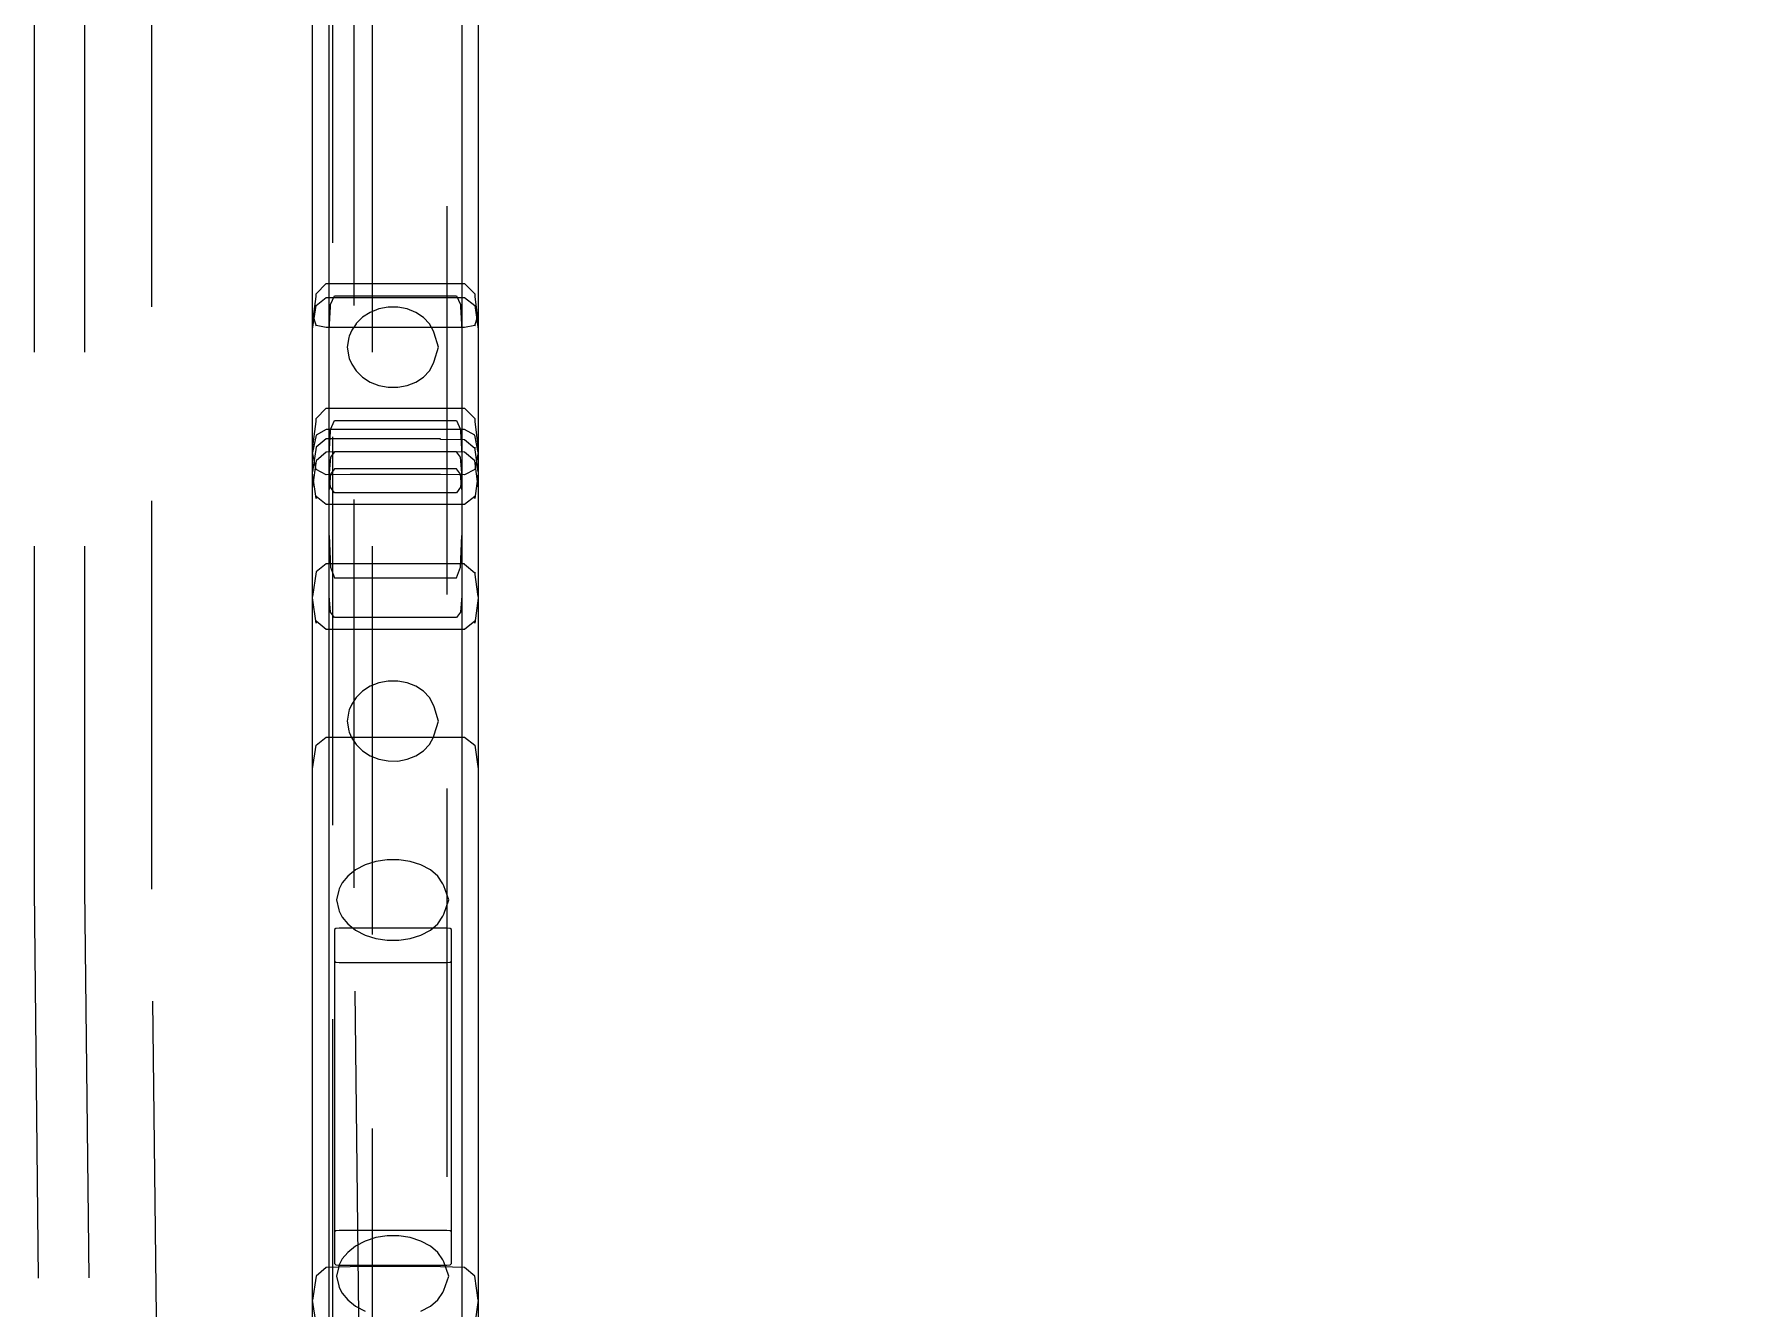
# Model space of a CAD drawing. Header units: millimetres. Extents: x 6321 to 120763, y -355 to 15211.
# Drawn here: x 14098.2 to 14543, y 2032.8 to 2366.2 of the extents above; entities that cross this region are included whole.
import ezdxf

# ---------------------------------------------------------------- set-up
doc = ezdxf.new("R2010")
doc.units = ezdxf.units.MM
doc.linetypes.add('DASHED', pattern=[19.05, 12.7, -6.35])
doc.layers.add('A-天花投影线', color=61, linetype='Continuous')

# ---------------------------------------------------------------- blocks, each defined once
blk = doc.blocks.new('海龙_1212121182')
at = {"layer": 'A-天花投影线', "linetype": 'DASHED', "ltscale": 8}
blk.add_lwpolyline([(-1770.21, -88.61), (-1904.01, -88.61), (-2021.97, -88.61), (-2116.31, -88.61), (-2184.24, -88.61), (-2223.17, -88.61), (-2223.18, -1176.13), (-2182.28, -1368.95), (-2116.1, -1552.52), (-2021.92, -1720.75), (-1904.09, -1872.13), (-1770.36, -2007.46)], dxfattribs=at)
at = {"layer": 'A-天花投影线', "linetype": 'DASHED', "ltscale": 8, "extrusion": (-1, 1.19209e-07, 1.19209e-07)}
for points in [[(390.73, 0), (373.56, 0), (345.68, 0), (311.55, 0), (275.61, 0), (244.44, 0), (224.65, 0), (207.34, 0), (183.61, 0), (157.16, 0), (131.7, 0), (112.9, 0), (106.44, 0), (98.96, 0), (102.82, 0), (100.32, 0), (100.32, 0), (100.32, 0), (100.32, 0), (100.32, 0), (102.82, 0), (98.96, 0), (106.44, 0), (112.9, 0), (131.7, 0), (157.16, 0), (183.61, 0), (207.34, 0), (224.65, 0), (244.44, 0), (275.61, 0), (311.55, 0), (345.68, 0), (373.56, 0), (390.73, 0), (400.03, 0), (404.29, 0), (414.63, 0), (424.98, 0), (435.67, 0), (447.02, 0), (458.68, 0), (470.31, 0), (483.04, 0), (498, 0), (514.25, 0), (530.84, 0), (544.79, 0), (553.14, 0), (557.47, 0), (559.35, 0), (555.14, 0), (553.74, 0), (553.74, 0), (553.74, 0), (553.74, 0), (553.74, 0), (555.14, 0), (559.35, 0), (557.47, 0), (553.14, 0), (544.79, 0), (530.84, 0), (514.25, 0), (498, 0), (483.04, 0), (470.31, 0), (458.68, 0), (447.02, 0), (435.67, 0), (424.98, 0), (414.63, 0), (404.29, 0), (400.03, 0)], [(671.24, 0), (662.54, 0), (651.28, 0), (638.63, 0), (625.73, 0), (614.98, 0), (608.76, 0), (605.61, 0), (604.07, 0), (600.26, 0), (598.99, 0), (598.99, 0), (598.99, 0), (598.99, 0), (598.99, 0), (600.26, 0), (604.07, 0), (606.06, 0), (613.46, 0), (626.76, 0), (646.42, 0), (668.09, 0), (687.44, 0), (704.45, 0), (719.11, 0), (730.66, 0), (738.36, 0), (742.32, 0), (742.69, 0), (737.98, 0), (726.7, 0), (710.49, 0), (691, 0), (666.87, 0), (636.72, 0), (602.62, 0), (566.6, 0), (533.38, 0), (507.66, 0), (485.16, 0), (461.57, 0), (438.79, 0), (418.67, 0), (402.11, 0), (390, 0), (383.62, 0), (384.26, 0), (392.32, 0), (408.19, 0), (430.25, 0), (456.87, 0), (482.05, 0), (499.81, 0), (511.27, 0), (517.55, 0), (520.31, 0), (521.21, 0), (520.86, 0), (519.88, 0), (518.35, 0), (516.31, 0), (511.78, 0), (505.3, 0), (497.98, 0), (490.89, 0), (485.66, 0), (483.92, 0), (483.92, 0), (483.92, 0), (483.92, 0), (483.92, 0), (485.66, 0), (490.89, 0), (497.98, 0), (505.3, 0), (511.78, 0), (516.31, 0), (518.35, 0), (519.88, 0), (520.86, 0), (521.21, 0), (523.37, 0), (523.11, 0), (523.87, 0), (523.87, 0), (523.87, 0), (523.87, 0), (523.87, 0), (523.11, 0), (523.37, 0), (521.21, 0), (519.04, 0), (518.32, 0), (518.32, 0), (518.32, 0), (518.32, 0), (518.32, 0), (519.04, 0), (521.21, 0), (520.31, 0), (517.55, 0), (511.27, 0), (499.81, 0), (482.05, 0), (456.87, 0), (430.25, 0), (408.19, 0), (392.32, 0), (384.26, 0), (379.85, 0), (378.37, 0), (378.37, 0), (378.37, 0), (378.37, 0), (378.37, 0), (379.85, 0), (384.26, 0), (388.68, 0), (390.15, 0), (390.15, 0), (390.15, 0), (390.15, 0), (390.15, 0), (388.68, 0), (384.26, 0), (383.62, 0), (390, 0), (402.11, 0), (418.67, 0), (438.79, 0), (461.57, 0), (485.16, 0), (507.66, 0), (533.38, 0), (566.6, 0), (602.62, 0), (636.72, 0), (666.87, 0), (691, 0), (710.49, 0), (726.7, 0), (737.98, 0), (742.69, 0), (746.58, 0), (747.88, 0), (747.88, 0), (747.88, 0), (747.88, 0), (747.88, 0), (746.58, 0), (742.69, 0), (738.81, 0), (737.51, 0), (737.51, 0), (737.51, 0), (737.51, 0), (737.51, 0), (738.81, 0), (742.69, 0), (742.32, 0), (738.36, 0), (730.66, 0), (719.11, 0), (704.45, 0), (687.44, 0), (668.09, 0), (646.42, 0), (626.76, 0), (613.46, 0), (606.06, 0), (604.07, 0), (607.89, 0), (609.16, 0), (609.16, 0), (609.16, 0), (609.16, 0), (609.16, 0), (607.89, 0), (604.07, 0), (605.61, 0), (608.76, 0), (614.98, 0), (625.73, 0), (638.63, 0), (651.28, 0), (662.54, 0), (671.24, 0), (672.39, 0), (677.67, 0), (679.43, 0), (679.43, 0), (679.43, 0), (679.43, 0), (679.43, 0), (677.67, 0), (672.39, 0)], [(537.91, 0), (534.74, 0), (525.38, 0), (516.83, 0), (508, 0), (497.84, 0), (488.13, 0), (480.69, 0), (476.64, 0), (473.28, 0), (472.15, 0), (472.15, 0), (472.15, 0), (472.15, 0), (472.15, 0), (473.27, 0), (476.64, 0), (480.69, 0), (488.13, 0), (497.84, 0), (508, 0), (516.82, 0), (525.38, 0), (534.74, 0), (537.91, 0), (539.9, 0), (544.99, 0), (546.64, 0), (546.59, 0), (546.57, 0), (546.59, 0), (546.65, 0), (545, 0), (539.9, 0)], [(932.99, 0), (922.13, 0), (911.37, 0), (902.73, 0), (893.53, 0), (881.09, 0), (875.17, 0), (863.66, 0), (846.8, 0), (824.82, 0), (798.83, 0), (769.94, 0), (738.12, 0), (703.35, 0), (667.49, 0), (632.38, 0), (599.12, 0), (568.81, 0), (542.6, 0), (521.61, 0), (505.1, 0), (492.3, 0), (483.44, 0), (478.74, 0), (478.24, 0), (476.08, 0), (475.36, 0), (475.36, 0), (475.36, 0), (475.36, 0), (475.36, 0), (476.08, 0), (478.24, 0), (478.74, 0), (483.44, 0), (492.3, 0), (505.1, 0), (521.61, 0), (542.6, 0), (568.81, 0), (599.12, 0), (632.38, 0), (667.49, 0), (703.35, 0), (738.12, 0), (769.94, 0), (798.83, 0), (824.82, 0), (846.8, 0), (863.66, 0), (875.17, 0), (881.09, 0), (893.53, 0), (902.73, 0), (911.37, 0), (922.13, 0), (932.99, 0), (941.95, 0), (949.12, 0), (954.61, 0), (958.3, 0), (960.09, 0), (959.46, 0), (955.94, 0), (950.86, 0), (945.53, 0), (941.44, 0), (940.08, 0), (940.08, 0), (940.08, 0), (940.08, 0), (940.08, 0), (941.44, 0), (945.53, 0), (950.86, 0), (955.94, 0), (959.46, 0), (960.09, 0), (964.86, 0), (966.45, 0), (966.45, 0), (966.45, 0), (966.45, 0), (966.45, 0), (964.86, 0), (960.09, 0), (955.31, 0), (953.72, 0), (953.72, 0), (953.72, 0), (953.72, 0), (953.72, 0), (955.31, 0), (960.09, 0), (958.3, 0), (954.61, 0), (949.12, 0), (941.95, 0)], [(522.22, 0), (512.44, 0), (502.61, 0), (499.38, 0), (495.76, 0), (489.51, 0), (485.47, 0), (483.73, 0), (485.68, 0), (486.33, 0), (486.33, 0), (486.33, 0), (486.33, 0), (486.33, 0), (485.68, 0), (483.73, 0), (485.47, 0), (489.51, 0), (495.76, 0), (499.38, 0), (502.61, 0), (512.44, 0), (522.22, 0), (530.97, 0), (537.68, 0), (541.94, 0), (543.36, 0), (543.36, 0), (543.36, 0), (543.36, 0), (543.36, 0), (541.94, 0), (537.68, 0), (530.97, 0)], [(655.4, 0), (643.94, 0), (628.68, 0), (610.1, 0), (588.7, 0), (568.27, 0), (552.59, 0), (543.53, 0), (542.97, 0), (553.64, 0), (557.2, 0), (557.2, 0), (557.2, 0), (557.2, 0), (557.2, 0), (553.64, 0), (542.96, 0), (550.79, 0), (566.91, 0), (589.26, 0), (615.77, 0), (647.53, 0), (685.58, 0), (724.31, 0), (758.06, 0), (786.88, 0), (810.77, 0), (828.97, 0), (840.69, 0), (847.34, 0), (850.34, 0), (849.29, 0), (840.23, 0), (837.13, 0), (837.04, 0), (837.02, 0), (837.04, 0), (837.13, 0), (840.23, 0), (849.29, 0), (850.34, 0), (847.34, 0), (840.68, 0), (828.96, 0), (810.77, 0), (786.88, 0), (758.07, 0), (724.32, 0), (685.59, 0), (647.53, 0), (615.76, 0), (589.24, 0), (566.9, 0), (550.79, 0), (542.97, 0), (532.29, 0), (528.74, 0), (528.74, 0), (528.73, 0), (528.73, 0), (528.73, 0), (532.29, 0), (542.96, 0), (543.54, 0), (552.61, 0), (568.31, 0), (588.72, 0), (610.1, 0), (628.67, 0), (643.94, 0), (655.39, 0), (663.14, 0), (667.26, 0), (660.99, 0), (658.9, 0), (658.9, 0), (658.9, 0), (658.9, 0), (658.9, 0), (660.99, 0), (667.27, 0), (663.14, 0)], [(663.52, 0), (655.65, 0), (644.04, 0), (628.68, 0), (610.05, 0), (588.6, 0), (568.15, 0), (552.52, 0), (543.52, 0), (542.98, 0), (534.68, 0), (531.91, 0), (531.91, 0), (531.91, 0), (531.91, 0), (531.91, 0), (534.68, 0), (542.98, 0), (543.52, 0), (552.52, 0), (568.15, 0), (588.6, 0), (610.05, 0), (628.68, 0), (644.04, 0), (655.65, 0), (663.52, 0), (667.63, 0), (663.55, 0), (662.19, 0), (662.19, 0), (662.19, 0), (662.19, 0), (662.19, 0), (663.55, 0), (667.63, 0)], [(667.04, 0), (656.44, 0), (644.3, 0), (631.46, 0), (628.35, 0), (624.89, 0), (613.91, 0), (608.04, 0), (605.4, 0), (604.08, 0), (610.32, 0), (612.4, 0), (612.4, 0), (612.4, 0), (612.4, 0), (612.4, 0), (610.32, 0), (604.08, 0), (605.39, 0), (608.04, 0), (613.9, 0), (624.87, 0), (628.35, 0), (631.47, 0), (644.31, 0), (656.45, 0), (667.05, 0), (675.29, 0), (680.56, 0), (680.61, 0), (682.74, 0), (682.65, 0), (682.63, 0), (682.65, 0), (682.74, 0), (680.61, 0), (680.56, 0), (675.28, 0)]]:
    blk.add_lwpolyline(points, close=True, dxfattribs=at)
at = {"layer": 'A-天花投影线', "linetype": 'DASHED', "ltscale": 8, "extrusion": (-1, -8.04663e-07, -4.76837e-07)}
for points in [[(584.87, 0), (584.87, 0), (584.87, 0), (584.78, 0), (584.51, 0), (584.09, 0), (583.14, 0), (581.66, 0), (579.65, 0), (577.1, 0), (574.07, 0), (570.6, 0), (566.78, 0), (562.68, 0), (558.36, 0), (553.86, 0), (549.23, 0), (544.52, 0), (539.76, 0), (535.02, 0), (530.32, 0), (525.73, 0), (521.28, 0), (517.02, 0), (513.05, 0), (509.45, 0), (506.29, 0), (503.63, 0), (501.48, 0), (499.84, 0), (498.7, 0), (498.08, 0), (497.98, 0), (497.71, 0), (497.62, 0), (497.62, 0), (497.62, 0), (497.62, 0), (497.62, 0), (497.71, 0), (497.98, 0), (498.08, 0), (498.7, 0), (499.84, 0), (501.48, 0), (503.63, 0), (506.29, 0), (509.45, 0), (513.05, 0), (517.02, 0), (521.28, 0), (525.73, 0), (530.32, 0), (535.02, 0), (539.77, 0), (544.52, 0), (549.23, 0), (553.86, 0), (558.36, 0), (562.68, 0), (566.78, 0), (570.6, 0), (574.07, 0), (577.1, 0), (579.65, 0), (581.66, 0), (583.14, 0), (584.09, 0), (584.51, 0), (584.78, 0), (584.87, 0), (584.87, 0)], [(575.86, 0), (575.86, 0), (575.86, 0), (575.86, 0), (575.95, 0), (576.22, 0), (576.14, 0), (575.64, 0), (574.72, 0), (573.39, 0), (571.65, 0), (569.51, 0), (566.95, 0), (564.04, 0), (560.82, 0), (557.38, 0), (553.78, 0), (550.08, 0), (546.28, 0), (542.45, 0), (538.6, 0), (534.79, 0), (531.05, 0), (527.42, 0), (523.93, 0), (520.62, 0), (517.53, 0), (514.72, 0), (512.26, 0), (510.2, 0), (508.58, 0), (507.39, 0), (506.62, 0), (506.28, 0), (506.55, 0), (506.64, 0), (506.64, 0), (506.64, 0), (506.64, 0), (506.64, 0), (506.55, 0), (506.28, 0), (506.62, 0), (507.39, 0), (508.58, 0), (510.2, 0), (512.26, 0), (514.72, 0), (517.53, 0), (520.62, 0), (523.93, 0), (527.42, 0), (531.05, 0), (534.79, 0), (538.6, 0), (542.45, 0), (546.28, 0), (550.08, 0), (553.78, 0), (557.38, 0), (560.82, 0), (564.04, 0), (566.95, 0), (569.51, 0), (571.65, 0), (573.39, 0), (574.72, 0), (575.64, 0), (576.14, 0), (576.22, 0), (575.95, 0), (575.86, 0)]]:
    blk.add_lwpolyline(points, close=True, dxfattribs=at)
at = {"layer": 'A-天花投影线', "linetype": 'DASHED', "ltscale": 8}
for points in [[(-2203.51, -1320.41, 0), (-2203.51, -60, 0), (-2203.91, -57.74, 0), (-2205.04, -55.67, 0), (-2206.81, -53.85, 0), (-2209.13, -52.32, 0), (-2211.92, -51.16, 0), (-2215.07, -50.42, 0), (-2218.51, -50.16, 0), (-2221.95, -50.42, 0), (-2225.11, -51.16, 0), (-2227.89, -52.32, 0), (-2230.21, -53.85, 0), (-2231.99, -55.67, 0), (-2233.12, -57.74, 0), (-2233.51, -60, 0), (-2233.51, -1320.41, 0)], [(-2209.36, -1274.66, 0), (-2223.16, -1068.61, 0), (-2227.87, -635.17, 0), (-2227.87, -88.62, 0), (-2280.83, -88.62, 0), (-2311.64, -88.62, 0), (-2311.64, -635.75, 0), (-2306.88, -1072.8, 0), (-2292.28, -1290.33, 0)], [(-2261.85, -1284.57, 0), (-2276.08, -1071.26, 0), (-2280.83, -635.54, 0), (-2280.83, -88.62, 0), (-2289.64, -88.62, 0), (-2298.44, -88.62, 0), (-2298.44, -635.66, 0), (-2293.69, -1072.13, 0), (-2279.25, -1287.84, 0)], [(-2199.72, -396.02, 0), (-2199.72, -419.86, 0), (-2199.72, -445.32, 0), (-2199.72, -469.37, 0), (-2199.72, -489.02, 0), (-2199.72, -504.96, 0), (-2199.72, -517.91, 0), (-2199.72, -526.91, 0), (-2199.72, -531, 0), (-2200.07, -526.93, 0), (-2201.11, -525.57, 0), (-2205.79, -525.57, 0), (-2217.07, -525.57, 0), (-2228.34, -525.57, 0), (-2233.03, -525.57, 0), (-2234.07, -526.93, 0), (-2234.42, -531, 0), (-2234.42, -526.91, 0), (-2234.42, -517.91, 0), (-2234.42, -504.96, 0), (-2234.42, -489.02, 0), (-2234.42, -469.37, 0), (-2234.42, -445.32, 0), (-2234.42, -419.86, 0), (-2234.42, -396.02, 0)], [(-2195.41, -395, 0), (-2195.41, -422.32, 0), (-2195.41, -445.58, 0), (-2195.41, -464.59, 0), (-2195.41, -481.44, 0), (-2195.41, -498.25, 0), (-2195.41, -512.22, 0), (-2195.41, -520.58, 0), (-2195.41, -524.9, 0), (-2195.41, -526.77, 0), (-2196.3, -533.31, 0), (-2196.3, -532.77, 0), (-2198.96, -534.91, 0), (-2205.26, -534.9, 0), (-2217.07, -534.9, 0), (-2228.88, -534.9, 0), (-2235.18, -534.91, 0), (-2237.84, -532.76, 0), (-2237.84, -533.29, 0), (-2238.73, -526.69, 0), (-2238.73, -524.78, 0), (-2238.73, -520.5, 0), (-2238.73, -512.21, 0), (-2238.73, -498.25, 0), (-2238.73, -481.44, 0), (-2238.73, -464.59, 0), (-2238.73, -445.58, 0), (-2238.73, -422.32, 0), (-2238.73, -395, 0)], [(-2199.72, -395.07, 0), (-2199.72, -422.33, 0), (-2199.72, -445.54, 0), (-2199.72, -464.49, 0), (-2199.72, -481.31, 0), (-2199.72, -498.13, 0), (-2199.72, -512.12, 0), (-2199.72, -520.49, 0), (-2199.72, -524.81, 0), (-2199.72, -526.69, 0), (-2200.07, -522.49, 0), (-2201.11, -521.09, 0), (-2205.79, -521.09, 0), (-2217.07, -521.09, 0), (-2228.34, -521.09, 0), (-2233.03, -521.09, 0), (-2234.07, -522.49, 0), (-2234.42, -526.69, 0), (-2234.42, -524.81, 0), (-2234.42, -520.49, 0), (-2234.42, -512.12, 0), (-2234.42, -498.13, 0), (-2234.42, -481.31, 0), (-2234.42, -464.49, 0), (-2234.42, -445.54, 0), (-2234.42, -422.33, 0), (-2234.42, -395.07, 0)], [(-2195.41, -403.99, 0), (-2195.41, -415.9, 0), (-2195.41, -426.16, 0), (-2195.41, -436.12, 0), (-2195.41, -447.16, 0), (-2195.41, -458.75, 0), (-2195.41, -470.36, 0), (-2195.41, -483.09, 0), (-2195.41, -498.06, 0), (-2195.41, -514.3, 0), (-2195.41, -530.88, 0), (-2195.41, -544.83, 0), (-2195.41, -553.19, 0), (-2195.41, -557.53, 0), (-2195.41, -559.41, 0), (-2196.3, -565.97, 0), (-2196.3, -565.42, 0), (-2198.96, -567.56, 0), (-2205.26, -567.56, 0), (-2217.07, -567.56, 0), (-2228.88, -567.56, 0), (-2235.18, -567.56, 0), (-2237.84, -565.42, 0), (-2237.84, -565.95, 0), (-2238.73, -559.35, 0), (-2238.73, -557.42, 0), (-2238.73, -553.12, 0), (-2238.73, -544.81, 0), (-2238.73, -530.88, 0), (-2238.73, -514.3, 0), (-2238.73, -498.06, 0), (-2238.73, -483.09, 0), (-2238.73, -470.36, 0), (-2238.73, -458.75, 0), (-2238.73, -447.16, 0), (-2238.73, -436.12, 0), (-2238.73, -426.16, 0), (-2238.73, -415.91, 0), (-2238.73, -404, 0)], [(-2195.41, -396.16, 0), (-2195.41, -419.95, 0), (-2195.41, -445.45, 0), (-2195.41, -469.55, 0), (-2195.41, -489.17, 0), (-2195.41, -505.06, 0), (-2195.41, -518.01, 0), (-2195.41, -526.8, 0), (-2195.41, -530.23, 0), (-2196.3, -523.48, 0), (-2198.96, -521.17, 0), (-2205.26, -521.11, 0), (-2217.07, -521.08, 0), (-2228.88, -521.11, 0), (-2235.18, -521.17, 0), (-2237.84, -523.48, 0), (-2238.73, -530.23, 0), (-2238.73, -526.81, 0), (-2238.73, -518.02, 0), (-2238.73, -505.07, 0), (-2238.73, -489.17, 0), (-2238.73, -469.55, 0), (-2238.73, -445.45, 0), (-2238.73, -419.95, 0), (-2238.73, -396.16, 0)], [(-2195.41, -408.2, 0), (-2195.41, -430.29, 0), (-2195.41, -456.9, 0), (-2195.41, -482.06, 0), (-2195.41, -499.8, 0), (-2195.41, -511.25, 0), (-2195.41, -517.53, 0), (-2195.41, -520.33, 0), (-2195.41, -521.32, 0), (-2196.3, -516.74, 0), (-2198.96, -515.22, 0), (-2205.26, -515.22, 0), (-2217.07, -515.22, 0), (-2228.88, -515.22, 0), (-2235.18, -515.22, 0), (-2237.84, -516.74, 0), (-2238.73, -521.32, 0), (-2238.73, -520.33, 0), (-2238.73, -517.54, 0), (-2238.73, -511.26, 0), (-2238.73, -499.82, 0), (-2238.73, -482.07, 0), (-2238.73, -456.9, 0), (-2238.73, -430.28, 0), (-2238.73, -408.2, 0)], [(-2237.84, -749.3, 0), (-2238.73, -743.12, 0), (-2238.73, -738.36, 0), (-2238.73, -726.95, 0), (-2238.73, -710.62, 0), (-2238.73, -691.11, 0), (-2238.73, -666.97, 0), (-2238.73, -636.77, 0), (-2238.73, -602.59, 0), (-2238.73, -566.51, 0), (-2238.73, -533.25, 0), (-2238.73, -507.55, 0), (-2238.73, -485.06, 0), (-2238.73, -461.45, 0), (-2238.73, -438.62, 0), (-2238.73, -418.45, 0), (-2238.73, -401.88, 0)], [(-2195.41, -401.88, 0), (-2195.41, -418.45, 0), (-2195.41, -438.62, 0), (-2195.41, -461.45, 0), (-2195.41, -485.06, 0), (-2195.41, -507.54, 0), (-2195.41, -533.25, 0), (-2195.41, -566.51, 0), (-2195.41, -602.59, 0), (-2195.41, -636.77, 0), (-2195.41, -666.97, 0), (-2195.41, -691.12, 0), (-2195.41, -710.64, 0), (-2195.41, -726.96, 0), (-2195.41, -738.36, 0), (-2195.41, -743.12, 0), (-2196.3, -749.3, 0)], [(-2238.73, -764.62, 0), (-2238.73, -734.28, 0), (-2238.73, -700.67, 0), (-2238.73, -665.96, 0), (-2238.73, -632.33, 0), (-2238.73, -600.36, 0), (-2238.73, -570.6, 0), (-2238.73, -544.76, 0), (-2238.73, -524.58, 0), (-2238.73, -509.12, 0), (-2238.73, -497.44, 0), (-2238.73, -489.67, 0), (-2238.73, -485.95, 0), (-2238.73, -485.15, 0), (-2237.84, -488.16, 0), (-2237.84, -487.92, 0), (-2235.18, -488.51, 0), (-2228.88, -488.51, 0), (-2217.07, -488.51, 0), (-2205.26, -488.51, 0), (-2198.96, -488.51, 0), (-2196.3, -487.92, 0), (-2196.3, -488.16, 0), (-2195.41, -485.15, 0), (-2195.41, -485.94, 0), (-2195.41, -489.67, 0), (-2195.41, -497.44, 0), (-2195.41, -509.12, 0), (-2195.41, -524.58, 0), (-2195.41, -544.76, 0), (-2195.41, -570.6, 0), (-2195.41, -600.36, 0), (-2195.41, -632.33, 0), (-2195.41, -665.96, 0), (-2195.41, -700.67, 0), (-2195.41, -734.28, 0), (-2195.41, -764.62, 0)], [(-2234.42, -757.94, 0), (-2234.42, -724.22, 0), (-2234.42, -685.52, 0), (-2234.42, -647.48, 0), (-2234.42, -615.74, 0), (-2234.42, -589.24, 0), (-2234.42, -566.91, 0), (-2234.42, -550.8, 0), (-2234.42, -542.98, 0), (-2234.07, -551.28, 0), (-2233.03, -554.04, 0), (-2228.34, -554.04, 0), (-2217.07, -554.04, 0), (-2205.79, -554.04, 0), (-2201.11, -554.04, 0), (-2200.07, -551.28, 0), (-2199.72, -542.98, 0), (-2199.72, -550.8, 0), (-2199.72, -566.91, 0), (-2199.72, -589.24, 0), (-2199.72, -615.74, 0), (-2199.72, -647.48, 0), (-2199.72, -685.52, 0), (-2199.72, -724.22, 0), (-2199.72, -757.94, 0)], [(-2210.38, -746.02, 0), (-2207.9, -744.71, 0), (-2205.93, -743.05, 0), (-2204.64, -741.08, 0), (-2204.4, -740.54, 0), (-2203.05, -736.84, 0), (-2204.4, -733.13, 0), (-2204.64, -732.59, 0), (-2205.93, -730.62, 0), (-2207.9, -728.96, 0), (-2210.38, -727.65, 0), (-2210.38, -727.65, 0), (-2213.17, -726.75, 0), (-2216.16, -726.29, 0), (-2219.22, -726.29, 0), (-2222.22, -726.75, 0), (-2225.01, -727.65, 0), (-2225.01, -727.66, 0), (-2227.49, -728.96, 0), (-2229.53, -730.61, 0), (-2231.01, -732.34, 0), (-2231.79, -733.9, 0), (-2231.9, -734.27, 0), (-2232.51, -736.84, 0), (-2231.9, -739.4, 0), (-2231.79, -739.78, 0), (-2231.01, -741.33, 0), (-2229.53, -743.07, 0), (-2227.49, -744.71, 0), (-2225.01, -746.02, 0)]]:
    blk.add_polyline3d(points, dxfattribs=at)
for points in [[(-2205.26, -517.9, 0), (-2205.26, -517.74, 0), (-2217.07, -517.73, 0), (-2228.88, -517.74, 0), (-2235.18, -517.74, 0), (-2237.84, -519.89, 0), (-2238.73, -526.33, 0), (-2238.73, -523.78, 0), (-2238.73, -518.58, 0), (-2238.73, -510.28, 0), (-2238.73, -507.78, 0), (-2238.73, -505.62, 0), (-2238.73, -496.92, 0), (-2238.73, -487.64, 0), (-2237.84, -480.48, 0), (-2237.84, -479.76, 0), (-2235.18, -477.04, 0), (-2228.88, -477.04, 0), (-2217.07, -477.04, 0), (-2205.26, -477.04, 0), (-2198.96, -477.04, 0), (-2196.3, -479.75, 0), (-2196.3, -480.47, 0), (-2195.41, -487.64, 0), (-2195.41, -496.92, 0), (-2195.41, -505.62, 0), (-2195.41, -507.78, 0), (-2195.41, -510.28, 0), (-2195.41, -518.58, 0), (-2195.41, -523.77, 0), (-2195.41, -526.34, 0), (-2196.3, -519.91, 0), (-2196.3, -520.2, 0), (-2198.96, -517.96, 0)], [(-2234.07, -530.38, 0), (-2234.42, -526.16, 0), (-2234.42, -523.24, 0), (-2234.42, -517.82, 0), (-2234.42, -509.75, 0), (-2234.42, -500.43, 0), (-2234.42, -491.25, 0), (-2234.42, -489.5, 0), (-2234.42, -489.18, 0), (-2234.07, -483.12, 0), (-2234.07, -482.56, 0), (-2233.03, -480.25, 0), (-2228.34, -480.25, 0), (-2217.07, -480.25, 0), (-2205.79, -480.25, 0), (-2201.11, -480.25, 0), (-2200.07, -482.56, 0), (-2200.07, -483.12, 0), (-2199.72, -489.18, 0), (-2199.72, -489.5, 0), (-2199.72, -491.25, 0), (-2199.72, -500.43, 0), (-2199.72, -509.75, 0), (-2199.72, -517.82, 0), (-2199.72, -523.24, 0), (-2199.72, -526.16, 0), (-2200.07, -530.38, 0), (-2201.11, -531.79, 0), (-2205.79, -531.79, 0), (-2217.07, -531.79, 0), (-2228.34, -531.79, 0), (-2233.03, -531.79, 0)], [(-2237.84, -525.73, 0), (-2238.73, -521.24, 0), (-2238.73, -520.81, 0), (-2238.73, -515.21, 0), (-2238.73, -509.75, 0), (-2238.73, -503.57, 0), (-2238.73, -495.82, 0), (-2238.73, -491.55, 0), (-2238.73, -488.97, 0), (-2237.84, -482.78, 0), (-2235.18, -480.71, 0), (-2228.88, -480.71, 0), (-2217.07, -480.71, 0), (-2205.26, -480.71, 0), (-2198.96, -480.71, 0), (-2196.3, -482.78, 0), (-2195.41, -489.01, 0), (-2195.41, -491.55, 0), (-2195.41, -495.8, 0), (-2195.41, -503.55, 0), (-2195.41, -509.74, 0), (-2195.41, -515.21, 0), (-2195.41, -520.8, 0), (-2195.41, -521.24, 0), (-2196.3, -525.73, 0), (-2198.96, -527.15, 0), (-2205.26, -527.06, 0), (-2217.07, -527.04, 0), (-2228.88, -527.06, 0), (-2235.18, -527.15, 0)], [(-2229.14, -490.82, 0), (-2229.23, -491.18, 0), (-2229.73, -493.72, 0), (-2229.23, -496.25, 0), (-2229.14, -496.64, 0), (-2228.51, -498.18, 0), (-2227.31, -499.9, 0), (-2225.65, -501.54, 0), (-2223.63, -502.83, 0), (-2221.37, -503.72, 0), (-2218.94, -504.18, 0), (-2216.45, -504.18, 0), (-2214.02, -503.72, 0), (-2211.75, -502.83, 0), (-2209.74, -501.54, 0), (-2208.14, -499.89, 0), (-2207.09, -497.93, 0), (-2206.9, -497.38, 0), (-2205.8, -493.72, 0), (-2206.9, -490.05, 0), (-2207.09, -489.53, 0), (-2208.14, -487.59, 0), (-2209.74, -485.95, 0), (-2209.74, -485.91, 0), (-2211.75, -484.61, 0), (-2214.02, -483.72, 0), (-2216.45, -483.26, 0), (-2218.93, -483.26, 0), (-2221.37, -483.72, 0), (-2223.63, -484.61, 0), (-2225.65, -485.9, 0), (-2227.31, -487.54, 0), (-2227.31, -487.57, 0), (-2228.51, -489.28, 0)], [(-2205.26, -550.4, 0), (-2217.07, -550.39, 0), (-2228.88, -550.39, 0), (-2235.18, -550.4, 0), (-2237.84, -552.55, 0), (-2238.73, -558.99, 0), (-2238.73, -556.44, 0), (-2238.73, -551.24, 0), (-2238.73, -542.94, 0), (-2238.73, -540.44, 0), (-2238.73, -538.28, 0), (-2238.73, -529.57, 0), (-2238.73, -520.3, 0), (-2237.84, -513.13, 0), (-2237.84, -512.42, 0), (-2235.18, -509.7, 0), (-2228.88, -509.7, 0), (-2217.07, -509.7, 0), (-2205.26, -509.7, 0), (-2198.96, -509.69, 0), (-2196.3, -512.4, 0), (-2196.3, -513.13, 0), (-2195.41, -520.29, 0), (-2195.41, -529.57, 0), (-2195.41, -538.28, 0), (-2195.41, -540.43, 0), (-2195.41, -542.94, 0), (-2195.41, -551.24, 0), (-2195.41, -556.43, 0), (-2195.41, -558.99, 0), (-2196.3, -552.56, 0), (-2196.3, -552.84, 0), (-2198.96, -550.6, 0), (-2198.96, -550.41, 0)], [(-2234.07, -563.04, 0), (-2234.42, -558.81, 0), (-2234.42, -555.9, 0), (-2234.42, -550.47, 0), (-2234.42, -542.41, 0), (-2234.42, -533.08, 0), (-2234.42, -523.9, 0), (-2234.42, -522.16, 0), (-2234.42, -521.84, 0), (-2234.07, -515.78, 0), (-2234.07, -515.22, 0), (-2233.03, -512.91, 0), (-2228.34, -512.91, 0), (-2217.07, -512.91, 0), (-2205.79, -512.91, 0), (-2201.11, -512.91, 0), (-2200.07, -515.22, 0), (-2200.07, -515.78, 0), (-2199.72, -521.84, 0), (-2199.72, -522.16, 0), (-2199.72, -523.9, 0), (-2199.72, -533.08, 0), (-2199.72, -542.41, 0), (-2199.72, -550.47, 0), (-2199.72, -555.9, 0), (-2199.72, -558.81, 0), (-2200.07, -563.04, 0), (-2201.11, -564.45, 0), (-2205.79, -564.45, 0), (-2217.07, -564.45, 0), (-2228.34, -564.45, 0), (-2233.03, -564.45, 0)], [(-2229.14, -588.66, 0), (-2229.23, -589.01, 0), (-2229.73, -591.56, 0), (-2229.23, -594.09, 0), (-2229.14, -594.47, 0), (-2228.51, -596.02, 0), (-2227.31, -597.74, 0), (-2225.65, -599.37, 0), (-2223.63, -600.66, 0), (-2221.37, -601.56, 0), (-2218.93, -602.01, 0), (-2216.45, -602.02, 0), (-2214.02, -601.56, 0), (-2211.75, -600.67, 0), (-2209.74, -599.37, 0), (-2208.14, -597.72, 0), (-2207.09, -595.77, 0), (-2206.9, -595.21, 0), (-2205.8, -591.56, 0), (-2206.9, -587.88, 0), (-2207.09, -587.37, 0), (-2208.14, -585.42, 0), (-2209.74, -583.78, 0), (-2209.74, -583.74, 0), (-2211.75, -582.45, 0), (-2214.02, -581.55, 0), (-2216.45, -581.1, 0), (-2218.94, -581.1, 0), (-2221.37, -581.55, 0), (-2223.63, -582.45, 0), (-2225.65, -583.74, 0), (-2227.31, -585.38, 0), (-2227.31, -585.41, 0), (-2228.51, -587.12, 0)], [(-2238.73, -604.09, 0), (-2237.84, -597.85, 0), (-2235.18, -595.77, 0), (-2228.88, -595.77, 0), (-2217.07, -595.77, 0), (-2205.26, -595.77, 0), (-2198.96, -595.78, 0), (-2196.3, -597.85, 0), (-2195.41, -604.09, 0), (-2195.41, -606.11, 0), (-2195.41, -613.47, 0), (-2195.41, -626.72, 0), (-2195.41, -646.42, 0), (-2195.41, -668.17, 0), (-2195.41, -687.58, 0), (-2195.41, -704.6, 0), (-2195.41, -719.19, 0), (-2195.41, -730.71, 0), (-2195.41, -738.55, 0), (-2195.41, -742.69, 0), (-2195.41, -743.12, 0), (-2196.3, -736.83, 0), (-2198.96, -734.57, 0), (-2205.26, -734.39, 0), (-2217.07, -734.32, 0), (-2228.88, -734.39, 0), (-2235.18, -734.57, 0), (-2237.84, -736.83, 0), (-2238.73, -743.12, 0), (-2238.73, -742.69, 0), (-2238.73, -738.55, 0), (-2238.73, -730.71, 0), (-2238.73, -719.19, 0), (-2238.73, -704.6, 0), (-2238.73, -687.58, 0), (-2238.73, -668.17, 0), (-2238.73, -646.42, 0), (-2238.73, -626.72, 0), (-2238.73, -613.47, 0), (-2238.73, -606.11, 0)], [(-2231.79, -635.45, 0), (-2231.9, -635.82, 0), (-2232.51, -638.39, 0), (-2231.9, -640.95, 0), (-2231.79, -641.32, 0), (-2231.01, -642.88, 0), (-2229.53, -644.62, 0), (-2227.49, -646.27, 0), (-2225.01, -647.57, 0), (-2225.01, -647.57, 0), (-2222.22, -648.47, 0), (-2219.22, -648.93, 0), (-2216.16, -648.93, 0), (-2213.17, -648.47, 0), (-2210.38, -647.57, 0), (-2210.38, -647.57, 0), (-2207.9, -646.26, 0), (-2205.93, -644.6, 0), (-2204.64, -642.63, 0), (-2204.4, -642.09, 0), (-2203.05, -638.39, 0), (-2204.4, -634.68, 0), (-2204.64, -634.14, 0), (-2205.93, -632.17, 0), (-2207.9, -630.51, 0), (-2210.38, -629.2, 0), (-2210.38, -629.2, 0), (-2213.17, -628.3, 0), (-2216.16, -627.84, 0), (-2219.22, -627.84, 0), (-2222.21, -628.3, 0), (-2225.01, -629.2, 0), (-2225.01, -629.21, 0), (-2227.49, -630.51, 0), (-2229.53, -632.16, 0), (-2231.01, -633.89, 0)], [(-2227.64, -733.93, 0), (-2217.69, -733.93, 0), (-2207.75, -733.93, 0), (-2203.62, -733.93, 0), (-2202.7, -733.84, 0), (-2202.39, -733.56, 0), (-2202.39, -733.27, 0), (-2202.39, -732.42, 0), (-2202.39, -731.03, 0), (-2202.39, -729.14, 0), (-2202.39, -726.78, 0), (-2202.39, -723.98, 0), (-2202.39, -720.77, 0), (-2202.39, -717.19, 0), (-2202.39, -713.28, 0), (-2202.39, -709.05, 0), (-2202.39, -704.56, 0), (-2202.39, -699.83, 0), (-2202.39, -694.89, 0), (-2202.39, -689.84, 0), (-2202.39, -684.8, 0), (-2202.39, -679.86, 0), (-2202.39, -675.13, 0), (-2202.39, -670.63, 0), (-2202.39, -666.41, 0), (-2202.39, -662.5, 0), (-2202.39, -658.92, 0), (-2202.39, -655.71, 0), (-2202.39, -652.91, 0), (-2202.39, -650.55, 0), (-2202.39, -648.65, 0), (-2202.39, -647.27, 0), (-2202.39, -646.42, 0), (-2202.39, -646.12, 0), (-2202.7, -645.85, 0), (-2203.62, -645.76, 0), (-2207.75, -645.76, 0), (-2217.69, -645.76, 0), (-2227.64, -645.76, 0), (-2231.77, -645.76, 0), (-2232.68, -645.85, 0), (-2232.99, -646.12, 0), (-2232.99, -646.42, 0), (-2232.99, -647.27, 0), (-2232.99, -648.65, 0), (-2232.99, -650.55, 0), (-2232.99, -652.91, 0), (-2232.99, -655.71, 0), (-2232.99, -658.92, 0), (-2232.99, -662.5, 0), (-2232.99, -666.41, 0), (-2232.99, -670.63, 0), (-2232.99, -675.13, 0), (-2232.99, -679.86, 0), (-2232.99, -684.8, 0), (-2232.99, -689.84, 0), (-2232.99, -694.89, 0), (-2232.99, -699.83, 0), (-2232.99, -704.56, 0), (-2232.99, -709.05, 0), (-2232.99, -713.28, 0), (-2232.99, -717.19, 0), (-2232.99, -720.77, 0), (-2232.99, -723.98, 0), (-2232.99, -726.78, 0), (-2232.99, -729.14, 0), (-2232.99, -731.03, 0), (-2232.99, -732.42, 0), (-2232.99, -733.27, 0), (-2232.99, -733.56, 0), (-2232.68, -733.84, 0), (-2231.77, -733.93, 0)], [(-2217.69, -724.81, 0), (-2207.75, -724.81, 0), (-2203.62, -724.81, 0), (-2202.7, -724.9, 0), (-2202.39, -725.18, 0), (-2202.39, -724.94, 0), (-2202.39, -724.25, 0), (-2202.39, -723.13, 0), (-2202.39, -721.61, 0), (-2202.39, -719.7, 0), (-2202.39, -717.43, 0), (-2202.39, -714.84, 0), (-2202.39, -711.95, 0), (-2202.39, -708.78, 0), (-2202.39, -705.37, 0), (-2202.39, -701.75, 0), (-2202.39, -697.92, 0), (-2202.39, -693.93, 0), (-2202.39, -689.84, 0), (-2202.39, -685.76, 0), (-2202.39, -681.76, 0), (-2202.39, -677.94, 0), (-2202.39, -674.32, 0), (-2202.39, -670.91, 0), (-2202.39, -667.74, 0), (-2202.39, -664.85, 0), (-2202.39, -662.25, 0), (-2202.39, -659.99, 0), (-2202.39, -658.08, 0), (-2202.39, -656.55, 0), (-2202.39, -655.43, 0), (-2202.39, -654.75, 0), (-2202.39, -654.51, 0), (-2202.7, -654.78, 0), (-2203.62, -654.88, 0), (-2207.75, -654.88, 0), (-2217.69, -654.88, 0), (-2227.64, -654.88, 0), (-2231.77, -654.88, 0), (-2232.68, -654.78, 0), (-2232.99, -654.51, 0), (-2232.99, -654.75, 0), (-2232.99, -655.43, 0), (-2232.99, -656.55, 0), (-2232.99, -658.08, 0), (-2232.99, -659.99, 0), (-2232.99, -662.25, 0), (-2232.99, -664.85, 0), (-2232.99, -667.74, 0), (-2232.99, -670.91, 0), (-2232.99, -674.32, 0), (-2232.99, -677.94, 0), (-2232.99, -681.76, 0), (-2232.99, -685.76, 0), (-2232.99, -689.84, 0), (-2232.99, -693.93, 0), (-2232.99, -697.92, 0), (-2232.99, -701.75, 0), (-2232.99, -705.37, 0), (-2232.99, -708.78, 0), (-2232.99, -711.95, 0), (-2232.99, -714.84, 0), (-2232.99, -717.43, 0), (-2232.99, -719.7, 0), (-2232.99, -721.61, 0), (-2232.99, -723.13, 0), (-2232.99, -724.25, 0), (-2232.99, -724.94, 0), (-2232.99, -725.18, 0), (-2232.68, -724.9, 0), (-2231.77, -724.81, 0), (-2227.64, -724.81, 0)]]:
    blk.add_polyline3d(points, close=True, dxfattribs=at)

msp = doc.modelspace()

# ---------------------------------------------------------------- block references
at = {"layer": 'A-天花投影线', "linetype": 'DASHED', "ltscale": 8}
msp.add_blockref('海龙_1212121182', (16409.82, 2777.99, 0), dxfattribs=at)

doc.saveas('drawing.dxf')
